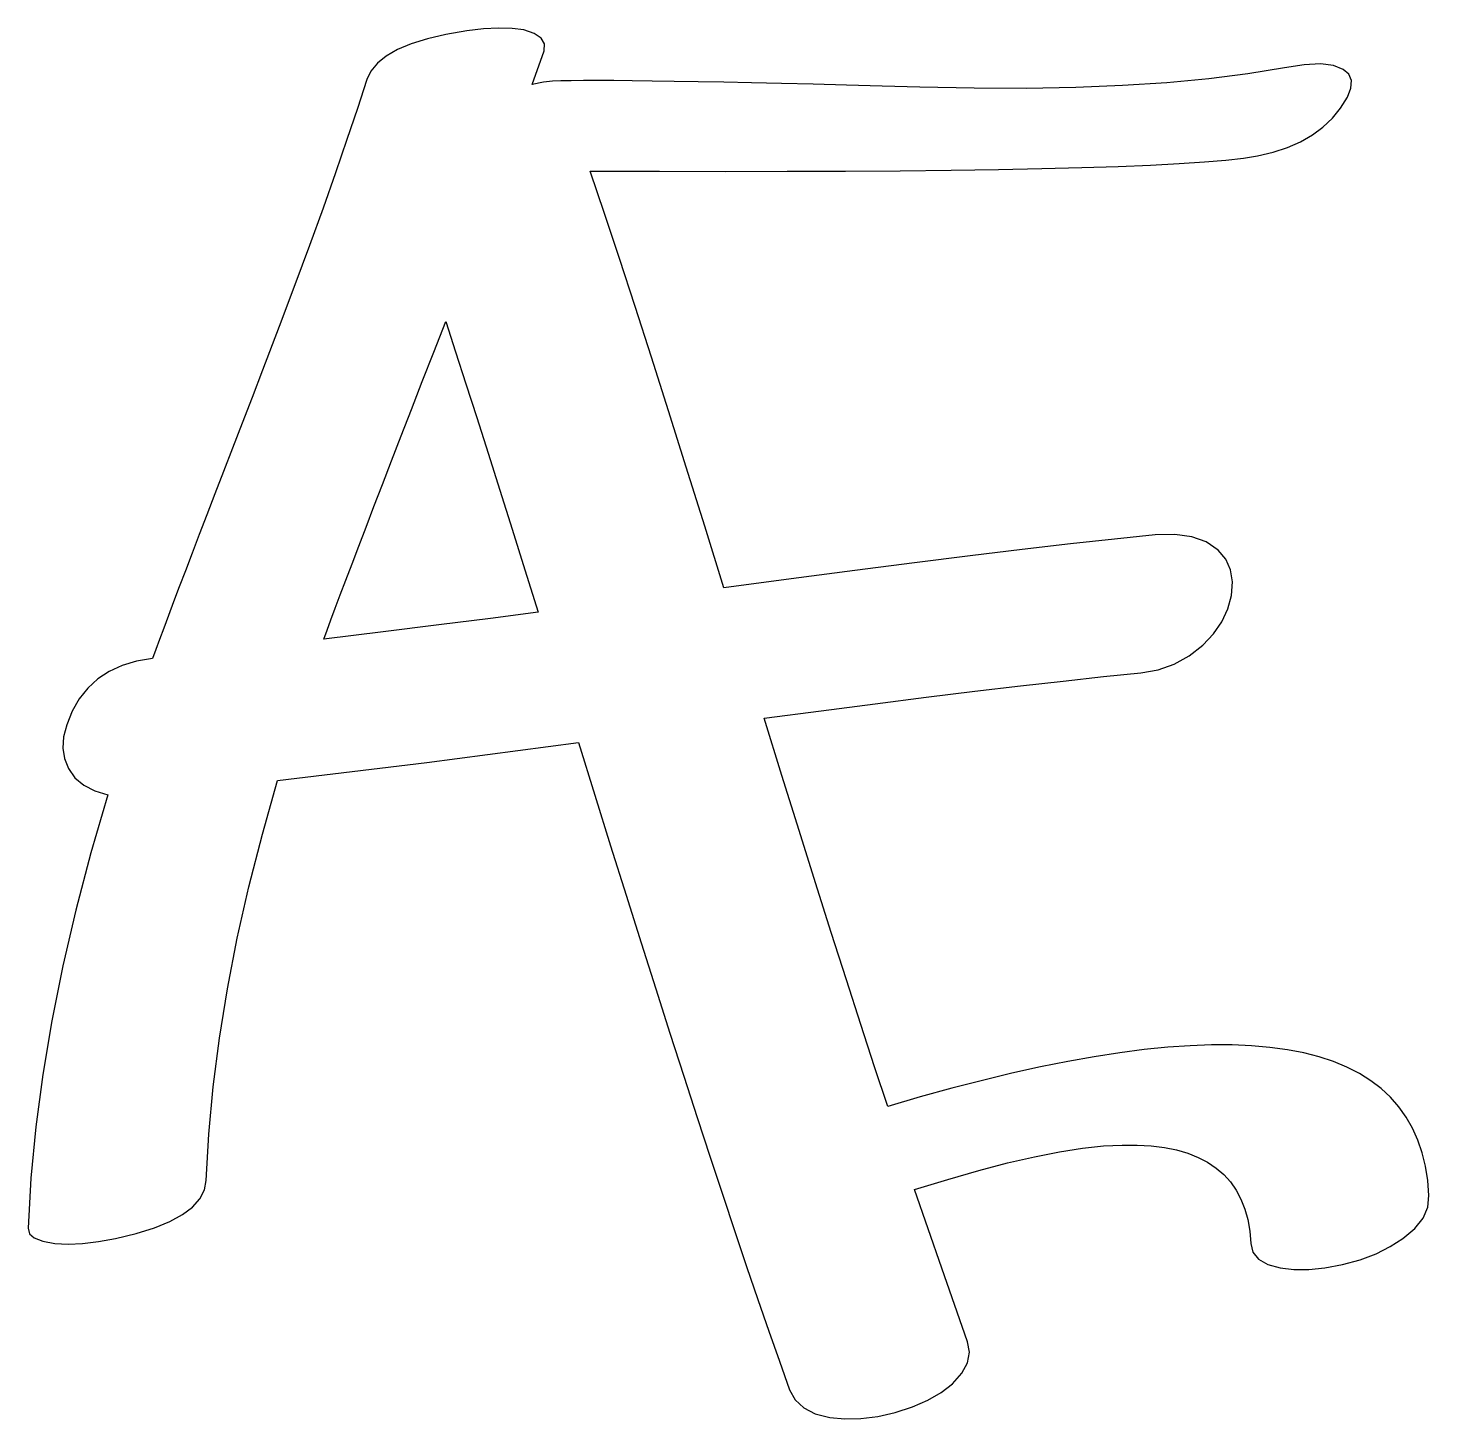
# Model space of a CAD drawing. Extents: x 0 to 23.2, y -3 to 20.
import ezdxf

# ---------------------------------------------------------------- set-up
doc = ezdxf.new("R2010")
doc.units = 0
doc.layers.get('0').update_dxf_attribs({"linetype": 'CONTINUOUS'})

msp = doc.modelspace()

# ---------------------------------------------------------------- linework, layer by layer
at = {"color": 0}
for p, q in [((7.25, 19.9722), (6.90511, 19.911)), ((7.52778, 20.0043), (7.25, 19.9722)), ((7.77778, 20.0174), (7.52778, 20.0043)), ((8, 20.0113), (7.77778, 20.0174)), ((8.19444, 19.9861), (8, 20.0113)), ((8.36626, 19.9279), (8.19444, 19.9861)), ((8.47911, 19.8507), (8.36626, 19.9279)), ((6.33393, 19.7547), (6.10758, 19.6597)), ((6.59978, 19.8386), (6.33393, 19.7547)), ((6.90511, 19.911), (6.59978, 19.8386)), ((8.53293, 19.7543), (8.47911, 19.8507)), ((8.52778, 19.6389), (8.53293, 19.7543)), ((5.92074, 19.5533), (5.77339, 19.4358)), ((6.10758, 19.6597), (5.92074, 19.5533)), ((8.33333, 19.0833), (8.52778, 19.6389)), ((5.66553, 19.3068), (5.59722, 19.1667)), ((5.77339, 19.4358), (5.66553, 19.3068)), ((20.1592, 19.2618), (19.5121, 19.1796)), ((20.7639, 19.3611), (20.1592, 19.2618)), ((21.0903, 19.4115), (20.7639, 19.3611)), ((21.3611, 19.4236), (21.0903, 19.4115)), ((21.5764, 19.3976), (21.3611, 19.4236)), ((21.7361, 19.3333), (21.5764, 19.3976)), ((21.8289, 19.2526), (21.7361, 19.3333)), ((21.8715, 19.1493), (21.8289, 19.2526)), ((5.59722, 19.1667), (5.44271, 18.6875)), ((8.52083, 19.125), (8.33333, 19.0833)), ((8.66667, 19.1389), (8.52083, 19.125)), ((8.80588, 19.1435), (8.66667, 19.1389)), ((8.97715, 19.1465), (8.80588, 19.1435)), ((9.18044, 19.1482), (8.97715, 19.1465)), ((9.41575, 19.1485), (9.18044, 19.1482)), ((9.68306, 19.1474), (9.41575, 19.1485)), ((9.98236, 19.1449), (9.68306, 19.1474)), ((10.3137, 19.1408), (9.98236, 19.1449)), ((10.677, 19.1354), (10.3137, 19.1408)), ((11.0724, 19.1288), (10.677, 19.1354)), ((11.4997, 19.1206), (11.0724, 19.1288)), ((11.9591, 19.1108), (11.4997, 19.1206)), ((12.4505, 19.0999), (11.9591, 19.1108)), ((12.9738, 19.0875), (12.4505, 19.0999)), ((13.5292, 19.0736), (12.9738, 19.0875)), ((14.1167, 19.0583), (13.5292, 19.0736)), ((14.7361, 19.0417), (14.1167, 19.0583)), ((15.6383, 19.0224), (14.7361, 19.0417)), ((16.4982, 19.0199), (15.6383, 19.0224)), ((17.3154, 19.0343), (16.4982, 19.0199)), ((18.0903, 19.0657), (17.3154, 19.0343)), ((18.8224, 19.1142), (18.0903, 19.0657)), ((19.5121, 19.1796), (18.8224, 19.1142)), ((21.8056, 18.875), (21.8636, 19.0235)), ((21.8636, 19.0235), (21.8715, 19.1493)), ((21.6911, 18.6928), (21.8056, 18.875)), ((5.44271, 18.6875), (5.27083, 18.1736)), ((21.4013, 18.3803), (21.5564, 18.5278)), ((21.5564, 18.5278), (21.6911, 18.6928)), ((21.2257, 18.25), (21.4013, 18.3803)), ((5.27083, 18.1736), (5.0816, 17.625)), ((20.8133, 18.0417), (21.0297, 18.1372)), ((21.0297, 18.1372), (21.2257, 18.25)), ((19.4408, 17.8051), (19.7947, 17.8351)), ((19.7947, 17.8351), (20.0875, 17.8676)), ((20.0875, 17.8676), (20.3194, 17.9028)), ((20.3194, 17.9028), (20.5765, 17.9636)), ((20.5765, 17.9636), (20.8133, 18.0417)), ((5.0816, 17.625), (4.875, 17.0417)), ((9.52669, 16.9528), (9.29167, 17.6528)), ((9.29167, 17.6528), (10.4383, 17.6489)), ((10.4383, 17.6489), (11.5239, 17.6476)), ((11.5239, 17.6476), (12.5485, 17.6489)), ((12.5485, 17.6489), (13.5122, 17.6528)), ((13.5122, 17.6528), (14.4149, 17.6593)), ((14.4149, 17.6593), (15.2565, 17.6685)), ((15.2565, 17.6685), (16.0372, 17.6801)), ((16.0372, 17.6801), (16.7569, 17.6944)), ((16.7569, 17.6944), (17.4157, 17.7114)), ((17.4157, 17.7114), (18.0135, 17.731)), ((18.0135, 17.731), (18.5503, 17.7531)), ((18.5503, 17.7531), (19.0261, 17.7778)), ((19.0261, 17.7778), (19.4408, 17.8051)), ((4.875, 17.0417), (4.65104, 16.4236)), ((9.77344, 16.2067), (9.52669, 16.9528)), ((4.65104, 16.4236), (4.40972, 15.7708)), ((10.0319, 15.4146), (9.77344, 16.2067)), ((4.40972, 15.7708), (4.15104, 15.0833)), ((10.3021, 14.5764), (10.0319, 15.4146)), ((4.15104, 15.0833), (3.875, 14.3611)), ((6.70449, 14.6579), (6.90278, 15.1667)), ((6.90278, 15.1667), (7.0664, 14.6662)), ((6.51585, 14.1732), (6.70449, 14.6579)), ((7.0664, 14.6662), (7.23785, 14.1372)), ((3.875, 14.3611), (3.70182, 13.9129)), ((10.584, 13.6923), (10.3021, 14.5764)), ((6.33686, 13.7126), (6.51585, 14.1732)), ((7.23785, 14.1372), (7.4171, 13.5794)), ((3.70182, 13.9129), (3.53662, 13.4847)), ((6.16754, 13.276), (6.33686, 13.7126)), ((10.8776, 12.7622), (10.584, 13.6923)), ((3.53662, 13.4847), (3.37935, 13.0765)), ((7.4171, 13.5794), (7.60417, 12.9931)), ((6.00786, 12.8636), (6.16754, 13.276)), ((3.37935, 13.0765), (3.22999, 12.6884)), ((7.60417, 12.9931), (7.79904, 12.378)), ((5.85786, 12.4753), (6.00786, 12.8636)), ((11.1829, 11.7861), (10.8776, 12.7622)), ((3.22999, 12.6884), (3.08854, 12.3204)), ((3.08854, 12.3204), (2.95503, 11.9725)), ((5.7175, 12.111), (5.85786, 12.4753)), ((7.79904, 12.378), (8.00174, 11.7344)), ((5.58681, 11.7708), (5.7175, 12.111)), ((2.95503, 11.9725), (2.82943, 11.6446)), ((2.82943, 11.6446), (2.71175, 11.3369)), ((5.46576, 11.4548), (5.58681, 11.7708)), ((8.00174, 11.7344), (8.21224, 11.0621)), ((11.5, 10.7639), (11.1829, 11.7861)), ((18.625, 11.6389), (17.9576, 11.5705)), ((18.9504, 11.6493), (18.625, 11.6389)), ((19.2326, 11.6111), (18.9504, 11.6493)), ((19.4713, 11.5243), (19.2326, 11.6111)), ((5.35439, 11.1628), (5.46576, 11.4548)), ((16.4317, 11.3987), (15.5729, 11.2951)), ((17.2265, 11.4905), (16.4317, 11.3987)), ((17.9576, 11.5705), (17.2265, 11.4905)), ((19.6667, 11.3889), (19.4713, 11.5243)), ((19.7951, 11.2379), (19.6667, 11.3889)), ((2.71175, 11.3369), (2.602, 11.0492)), ((5.25265, 10.8949), (5.35439, 11.1628)), ((14.6504, 11.1799), (13.6641, 11.053)), ((15.5729, 11.2951), (14.6504, 11.1799)), ((19.875, 11.0626), (19.7951, 11.2379)), ((2.602, 11.0492), (2.50017, 10.7815)), ((5.1606, 10.651), (5.25265, 10.8949)), ((8.21224, 11.0621), (8.43056, 10.3611)), ((12.6139, 10.9143), (11.5, 10.7639)), ((13.6641, 11.053), (12.6139, 10.9143)), ((19.9063, 10.8629), (19.875, 11.0626)), ((2.50017, 10.7815), (2.40625, 10.534)), ((5.07818, 10.4313), (5.1606, 10.651)), ((19.8889, 10.6389), (19.9063, 10.8629)), ((2.40625, 10.534), (2.32026, 10.3065)), ((5.00543, 10.2357), (5.07818, 10.4313)), ((19.8282, 10.4158), (19.8889, 10.6389)), ((2.32026, 10.3065), (2.24219, 10.0991)), ((4.94233, 10.0641), (5.00543, 10.2357)), ((7.64144, 10.2605), (6.78814, 10.1528)), ((8.43056, 10.3611), (7.64144, 10.2605)), ((19.5921, 10.0061), (19.7292, 10.2049)), ((19.7292, 10.2049), (19.8282, 10.4158)), ((2.24219, 10.0991), (2.17204, 9.91174)), ((4.88889, 9.91667), (4.94233, 10.0641)), ((5.87061, 10.0383), (4.88889, 9.91667)), ((6.78814, 10.1528), (5.87061, 10.0383)), ((19.4167, 9.81944), (19.5921, 10.0061)), ((2.10981, 9.74447), (2.05556, 9.59722)), ((2.17204, 9.91174), (2.10981, 9.74447)), ((19.191, 9.63981), (19.4167, 9.81944)), ((1.79335, 9.55279), (1.5555, 9.48182)), ((2.05556, 9.59722), (1.79335, 9.55279)), ((18.6771, 9.41064), (18.9444, 9.50353)), ((18.9444, 9.50353), (19.191, 9.63981)), ((1.34196, 9.38439), (1.15272, 9.26047)), ((1.5555, 9.48182), (1.34196, 9.38439)), ((17.1094, 9.22575), (17.7721, 9.29779)), ((17.7721, 9.29779), (18.3889, 9.36111)), ((18.3889, 9.36111), (18.6771, 9.41064)), ((0.987793, 9.11008), (0.847168, 8.93321)), ((1.15272, 9.26047), (0.987793, 9.11008)), ((14.845, 8.95751), (15.6458, 9.05561)), ((15.6458, 9.05561), (16.4006, 9.14501)), ((16.4006, 9.14501), (17.1094, 9.22575)), ((0.847168, 8.93321), (0.730849, 8.72988)), ((13.1055, 8.73529), (13.9983, 8.85075)), ((13.9983, 8.85075), (14.845, 8.95751)), ((0.730849, 8.72988), (0.638889, 8.5)), ((12.1667, 8.61111), (13.1055, 8.73529)), ((12.4598, 7.66319), (12.1667, 8.61111)), ((0.638889, 8.5), (0.588488, 8.30382)), ((0.588488, 8.30382), (0.576335, 8.11806)), ((0.576335, 8.11806), (0.602376, 7.94271)), ((6.59028, 7.87847), (9.09722, 8.20833)), ((9.09722, 8.20833), (9.36638, 7.34136)), ((0.602376, 7.94271), (0.666667, 7.77778)), ((4.125, 7.58333), (6.59028, 7.87847)), ((0.666667, 7.77778), (0.775174, 7.62592)), ((12.7421, 6.75694), (12.4598, 7.66319)), ((0.775174, 7.62592), (0.920139, 7.50353)), ((0.920139, 7.50353), (1.10151, 7.41064)), ((1.10151, 7.41064), (1.31944, 7.34722)), ((3.87261, 6.69618), (4.125, 7.58333)), ((1.31944, 7.34722), (1.03754, 6.38456)), ((9.36638, 7.34136), (9.62869, 6.50087)), ((13.0136, 5.89236), (12.7421, 6.75694)), ((3.65018, 5.82639), (3.87261, 6.69618)), ((9.62869, 6.50087), (9.88417, 5.68685)), ((1.03754, 6.38456), (0.789063, 5.44097)), ((3.45768, 4.97396), (3.65018, 5.82639)), ((13.2742, 5.06944), (13.0136, 5.89236)), ((9.88417, 5.68685), (10.1328, 4.89931)), ((0.789063, 5.44097), (0.574001, 4.5165)), ((3.29514, 4.13889), (3.45768, 4.97396)), ((10.1328, 4.89931), (10.3746, 4.13824)), ((13.524, 4.28819), (13.2742, 5.06944)), ((0.574001, 4.5165), (0.392361, 3.61111)), ((13.763, 3.54861), (13.524, 4.28819)), ((3.16249, 3.32118), (3.29514, 4.13889)), ((10.3746, 4.13824), (10.6096, 3.40365)), ((0.392361, 3.61111), (0.24414, 2.72483)), ((13.9911, 2.85069), (13.763, 3.54861)), ((3.05985, 2.52083), (3.16249, 3.32118)), ((10.6096, 3.40365), (10.8377, 2.69553)), ((17.6222, 3.0165), (17.1846, 2.93826)), ((18.0433, 3.0816), (17.6222, 3.0165)), ((18.4478, 3.13368), (18.0433, 3.0816)), ((18.8356, 3.17264), (18.4478, 3.13368)), ((19.2067, 3.19857), (18.8356, 3.17264)), ((19.5611, 3.21137), (19.2067, 3.19857)), ((19.8989, 3.21115), (19.5611, 3.21137)), ((20.2201, 3.19781), (19.8989, 3.21115)), ((20.5246, 3.17144), (20.2201, 3.19781)), ((20.8125, 3.13194), (20.5246, 3.17144)), ((21.0836, 3.07943), (20.8125, 3.13194)), ((21.3382, 3.01378), (21.0836, 3.07943)), ((21.5761, 2.93511), (21.3382, 3.01378)), ((14.2083, 2.19444), (13.9911, 2.85069)), ((16.7301, 2.847), (16.259, 2.74262)), ((17.1846, 2.93826), (16.7301, 2.847)), ((21.7972, 2.84332), (21.5761, 2.93511)), ((22.0018, 2.7385), (21.7972, 2.84332)), ((0.24414, 2.72483), (0.12934, 1.85764)), ((10.8377, 2.69553), (11.059, 2.01389)), ((15.7714, 2.62522), (15.2669, 2.49468)), ((16.259, 2.74262), (15.7714, 2.62522)), ((22.1897, 2.62056), (22.0018, 2.7385)), ((22.361, 2.48958), (22.1897, 2.62056)), ((2.98714, 1.73785), (3.05985, 2.52083)), ((14.746, 2.35113), (14.2083, 2.19444)), ((15.2669, 2.49468), (14.746, 2.35113)), ((22.5156, 2.34549), (22.361, 2.48958)), ((22.6535, 2.18838), (22.5156, 2.34549)), ((22.7749, 2.01812), (22.6535, 2.18838)), ((0.12934, 1.85764), (0.04796, 1.00955)), ((11.059, 2.01389), (11.2735, 1.35872)), ((22.8794, 1.83485), (22.7749, 2.01812)), ((2.94444, 0.972222), (2.98714, 1.73785)), ((22.9674, 1.63846), (22.8794, 1.83485)), ((23.0388, 1.42904), (22.9674, 1.63846)), ((16.6354, 1.36458), (17.0475, 1.44553)), ((17.0475, 1.44553), (17.4261, 1.50435)), ((17.4261, 1.50435), (17.7714, 1.54101)), ((17.7714, 1.54101), (18.0833, 1.55556)), ((18.0833, 1.55556), (18.3308, 1.55578)), ((18.3308, 1.55578), (18.5632, 1.54238)), ((18.5632, 1.54238), (18.7801, 1.5154)), ((18.7801, 1.5154), (18.9818, 1.47488)), ((18.9818, 1.47488), (19.1682, 1.42079)), ((19.1682, 1.42079), (19.3392, 1.35314)), ((23.0933, 1.20649), (23.0388, 1.42904)), ((11.2735, 1.35872), (11.4811, 0.730035)), ((15.7108, 1.13634), (16.1899, 1.26156)), ((16.1899, 1.26156), (16.6354, 1.36458)), ((19.3392, 1.35314), (19.495, 1.27192)), ((19.495, 1.27192), (19.6354, 1.17714)), ((19.6354, 1.17714), (19.7606, 1.06879)), ((23.1314, 0.970921), (23.0933, 1.20649)), ((0.04796, 1.00955), (0, 0.180556)), ((2.91493, 0.814507), (2.94444, 0.972222)), ((14.6528, 0.819444), (15.1985, 0.988986)), ((15.1985, 0.988986), (15.7108, 1.13634)), ((19.7606, 1.06879), (19.8704, 0.946886)), ((19.8704, 0.946886), (19.965, 0.811415)), ((23.1528, 0.722222), (23.1314, 0.970921)), ((2.84028, 0.667589), (2.91493, 0.814507)), ((11.4811, 0.730035), (11.6819, 0.127821)), ((15.1007, -0.47564), (14.6528, 0.819444)), ((19.965, 0.811415), (20.0443, 0.662381)), ((23.1363, 0.532118), (23.1528, 0.722222)), ((2.55556, 0.406304), (2.72049, 0.531521)), ((2.72049, 0.531521), (2.84028, 0.667589)), ((20.0443, 0.662381), (20.1082, 0.499783)), ((20.1082, 0.499783), (20.1569, 0.323622)), ((23.059, 0.350694), (23.1363, 0.532118)), ((2.09028, 0.188422), (2.34549, 0.291938)), ((2.34549, 0.291938), (2.55556, 0.406304)), ((20.1569, 0.323622), (20.1903, 0.133898)), ((22.921, 0.177951), (23.059, 0.350694)), ((0, 0.180556), (0.022515, 0.092068)), ((0.022515, 0.092068), (0.104112, 0.020888)), ((0.104112, 0.020888), (0.244737, -0.032932)), ((1.16319, -0.038194), (1.44444, 0.013889)), ((1.44444, 0.013889), (1.78993, 0.095757)), ((1.78993, 0.095757), (2.09028, 0.188422)), ((11.6819, 0.127821), (11.8759, -0.447917)), ((20.1903, 0.133898), (20.2083, -0.069444)), ((22.5139, -0.122342), (22.7222, 0.013889)), ((22.7222, 0.013889), (22.921, 0.177951)), ((0.244737, -0.032932), (0.444444, -0.069444)), ((0.444444, -0.069444), (0.663194, -0.079861)), ((0.663194, -0.079861), (0.902778, -0.069444)), ((0.902778, -0.069444), (1.16319, -0.038194)), ((20.2083, -0.069444), (20.2439, -0.214356)), ((20.2439, -0.214356), (20.3368, -0.329807)), ((22.2778, -0.239529), (22.5139, -0.122342)), ((11.8759, -0.447917), (12.063, -0.997179)), ((20.3368, -0.329807), (20.4869, -0.415744)), ((20.4869, -0.415744), (20.6944, -0.472222)), ((21.434, -0.472222), (21.7222, -0.416667)), ((21.7222, -0.416667), (22.0139, -0.337619)), ((22.0139, -0.337619), (22.2778, -0.239529)), ((15.5278, -1.69444), (15.1007, -0.47564)), ((20.6944, -0.472222), (20.9201, -0.5)), ((20.9201, -0.5), (21.1667, -0.5)), ((21.1667, -0.5), (21.434, -0.472222)), ((12.063, -0.997179), (12.2433, -1.51997)), ((12.2433, -1.51997), (12.4167, -2.01628)), ((15.559, -1.86806), (15.5278, -1.69444)), ((12.4167, -2.01628), (12.5833, -2.48611)), ((15.434, -2.21522), (15.5278, -2.04167)), ((15.5278, -2.04167), (15.559, -1.86806)), ((15.2778, -2.38889), (15.434, -2.21522)), ((12.5833, -2.48611), (12.6771, -2.65539)), ((14.8681, -2.65972), (15.0885, -2.53299)), ((15.0885, -2.53299), (15.2778, -2.38889)), ((12.6771, -2.65539), (12.8194, -2.78819)), ((14.3333, -2.86111), (14.6164, -2.7691)), ((14.6164, -2.7691), (14.8681, -2.65972)), ((12.8194, -2.78819), (13.0104, -2.88456)), ((13.0104, -2.88456), (13.25, -2.94444)), ((13.25, -2.94444), (13.4999, -2.97049)), ((13.4999, -2.97049), (13.7638, -2.96528)), ((13.7638, -2.96528), (14.0417, -2.92882)), ((14.0417, -2.92882), (14.3333, -2.86111))]:
    msp.add_line(p, q, dxfattribs=at)

doc.saveas('drawing.dxf')
